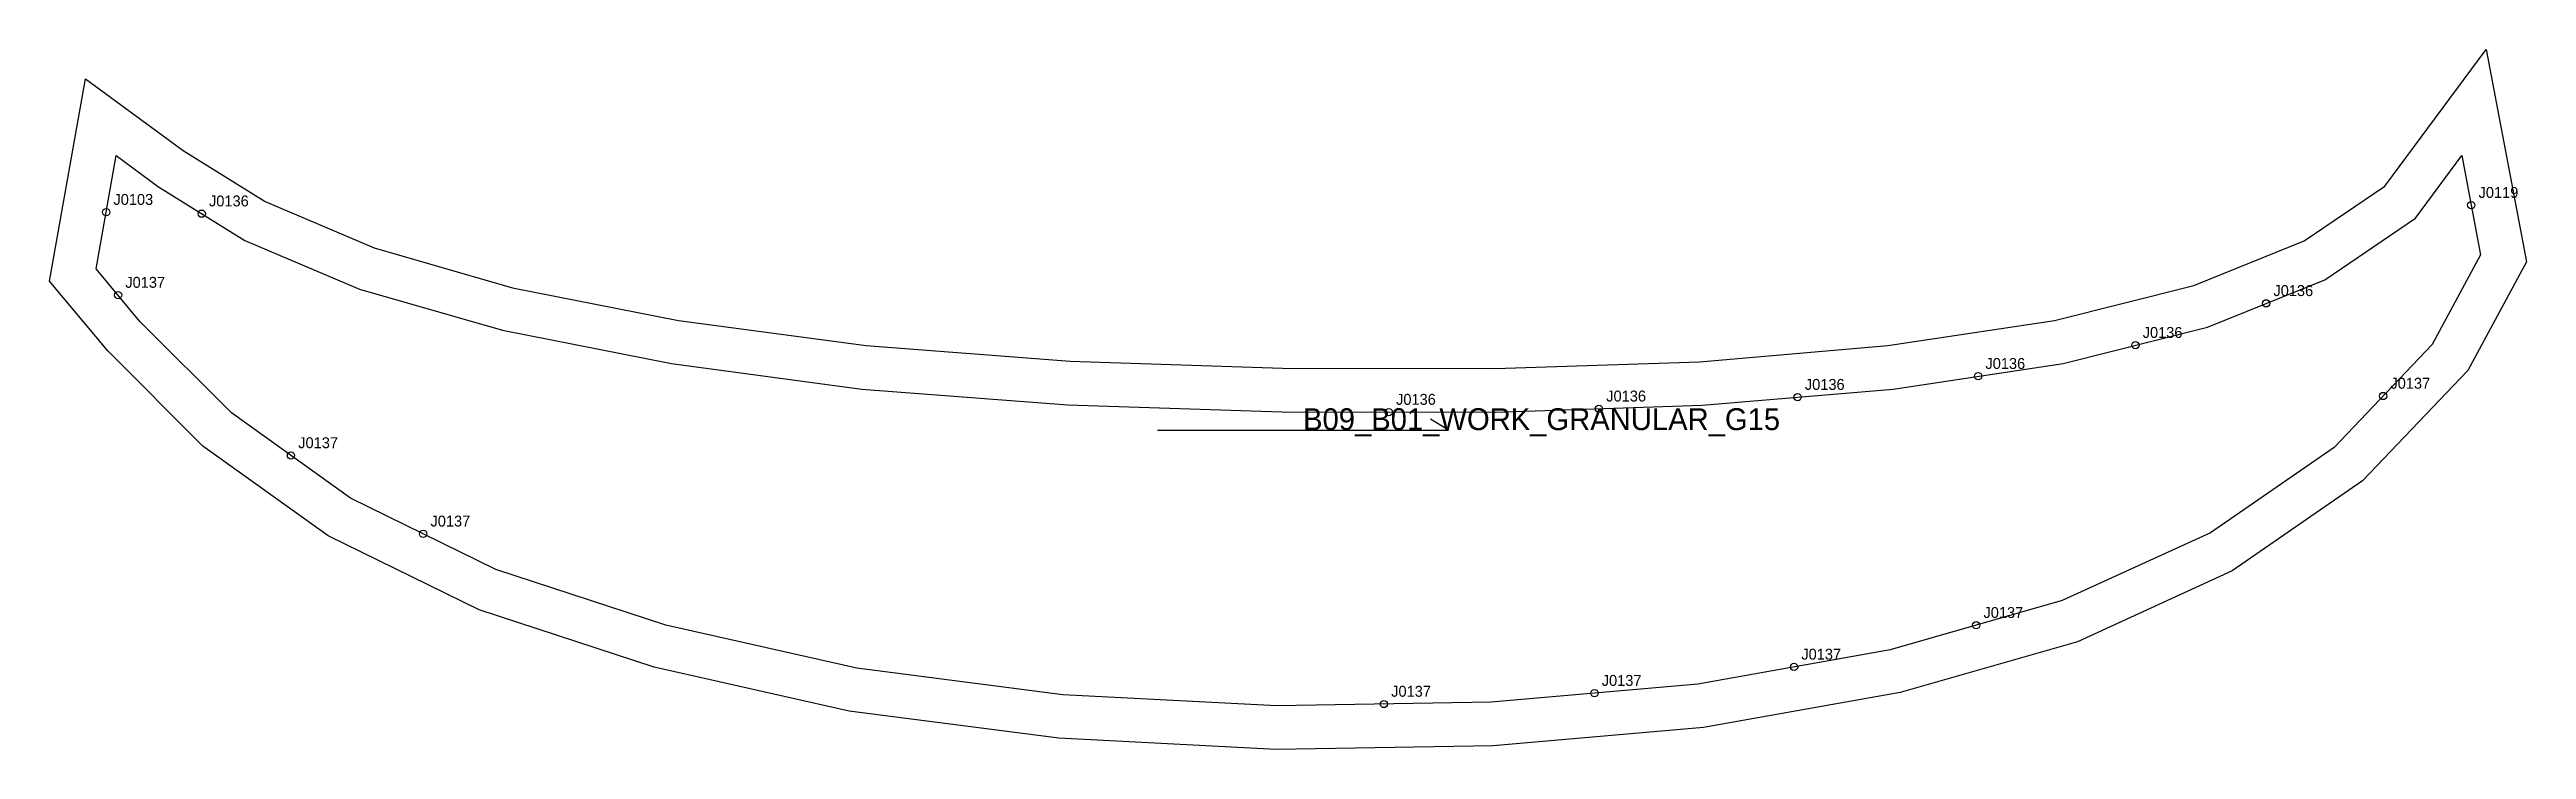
# Model space of a CAD drawing. Header units: millimetres. Extents: x -18 to 662, y -163 to 29.
import ezdxf

# ---------------------------------------------------------------- set-up
doc = ezdxf.new("R2010")
doc.units = ezdxf.units.MM
for name, color, linetype in [('CUT', 1, 'Continuous'), ('GRAIN', 3, 'Continuous'), ('LABEL', 7, 'Continuous'), ('NOTCH', 2, 'Continuous'), ('SEW', 5, 'Continuous')]:
    doc.layers.add(name, color=color, linetype=linetype)

msp = doc.modelspace()

# ---------------------------------------------------------------- linework, layer by layer
at = {"layer": 'CUT'}
msp.add_lwpolyline([(-8.43, 21.12), (18.39, 1.36), (40.9, -12.63), (70.87, -25.37), (108.93, -36.3), (154.55, -45.25), (206.16, -52.17), (262.16, -56.44), (320.53, -58.39), (378.98, -58.5), (435.16, -56.61), (486.95, -52.19), (532.75, -45.3), (571.05, -35.64), (601.31, -23.43), (623.5, -8.38), (651.35, 29.13), (662.43, -29.18), (646.31, -59.01), (617.37, -89.34), (581.52, -114.07), (539.01, -133.53), (490.26, -147.47), (436.29, -157.06), (378.48, -162.16), (318.76, -163.11), (259.08, -160.05), (201.43, -152.59), (147.83, -140.52), (99.79, -124.81), (58.24, -104.44), (23.85, -79.82), (-2.33, -53.64), (-18.33, -34.49), (-8.43, 21.12)], close=True, dxfattribs=at)
at = {"layer": 'GRAIN'}
for p, q in [((366.19, -75.4), (361.19, -72.4)), ((286.19, -75.4), (366.19, -75.4))]:
    msp.add_line(p, q, dxfattribs=at)
at = {"layer": 'NOTCH'}
for centre in [(647.26, -13.62), (-2.77, -15.54), (23.5, -15.95), (0.5, -38.31), (590.88, -40.58), (554.95, -52.08), (511.73, -60.6), (462.11, -66.35), (623.03, -66.03), (349.75, -70.45), (407.52, -69.55), (48.03, -82.37), (84.37, -103.89), (511.19, -129), (461.13, -140.45), (348.41, -150.64), (406.28, -147.66)]:
    msp.add_circle(centre, 1, dxfattribs=at)
at = {"layer": 'SEW'}
msp.add_lwpolyline([(0, 0), (11.65, -8.58), (35.35, -23.32), (66.85, -36.7), (106.12, -47.98), (152.59, -57.1), (204.9, -64.11), (261.5, -68.43), (320.32, -70.39), (379.17, -70.5), (435.87, -68.59), (488.35, -64.12), (535.12, -57.08), (574.78, -47.08), (606.99, -34.08), (631.92, -17.17), (644.67, 0), (649.84, -27.23), (636.52, -51.89), (609.54, -80.16), (575.58, -103.6), (534.84, -122.24), (487.55, -135.76), (434.71, -145.15), (377.85, -150.17), (318.97, -151.11), (260.16, -148.09), (203.52, -140.76), (151.02, -128.94), (104.32, -113.67), (64.41, -94.1), (31.64, -70.63), (6.53, -45.53), (-5.53, -31.09)], close=True, dxfattribs=at)

# ---------------------------------------------------------------- texts
at = {"layer": 'LABEL'}
for s, height, p in [('J0103', 3, (-0.77, -13.54)), ('J0136', 3, (25.5, -13.95)), ('J0119', 3, (649.26, -11.62)), ('J0137', 3, (2.5, -36.31)), ('J0136', 3, (592.88, -38.58)), ('J0136', 3, (556.95, -50.08)), ('J0136', 3, (513.73, -58.6)), ('J0137', 3, (625.03, -64.03)), ('J0136', 3, (351.75, -68.45)), ('J0136', 3, (409.52, -67.55)), ('J0136', 3, (464.11, -64.35)), ('B09_B01_WORK_GRANULAR_G15', 6, (326.19, -75.4)), ('J0137', 3, (50.03, -80.37)), ('J0137', 3, (86.37, -101.89)), ('J0137', 3, (513.19, -127)), ('J0137', 3, (463.13, -138.45)), ('J0137', 3, (408.28, -145.66)), ('J0137', 3, (350.41, -148.64))]:
    msp.add_text(s, height=height, dxfattribs=at).set_placement(p)

doc.saveas('drawing.dxf')
